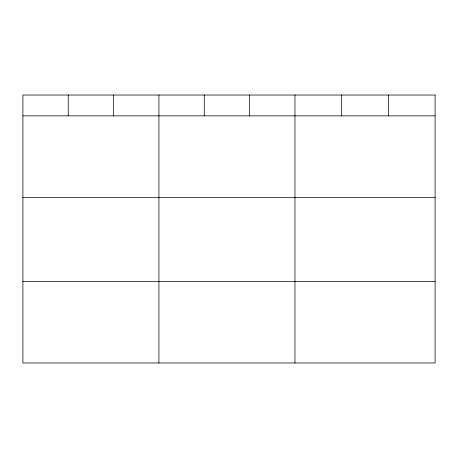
<?xml version="1.0" encoding="UTF-8"?>
<svg xmlns="http://www.w3.org/2000/svg" width="458" height="458" viewBox="0 0 458 458"><rect width="100%" height="100%" fill="white"/><g stroke="black" fill="none" stroke-linecap="round" stroke-linejoin="round"><path stroke-width="0.69" d="M22.9 115.863L435.1 115.863M22.9 197.404L435.1 197.404M22.9 281.424L435.1 281.424M388.384 95.035L388.384 115.863M341.668 95.035L341.668 115.863M294.952 95.035L294.952 362.965M249.61 95.035L249.61 115.863M204.268 95.035L204.268 115.863M158.926 95.035L158.926 362.965M113.584 95.035L113.584 115.863M68.242 95.035L68.242 115.863M435.1 95.035L22.9 95.035L22.9 362.965L435.1 362.965L435.1 95.035"/></g></svg>
